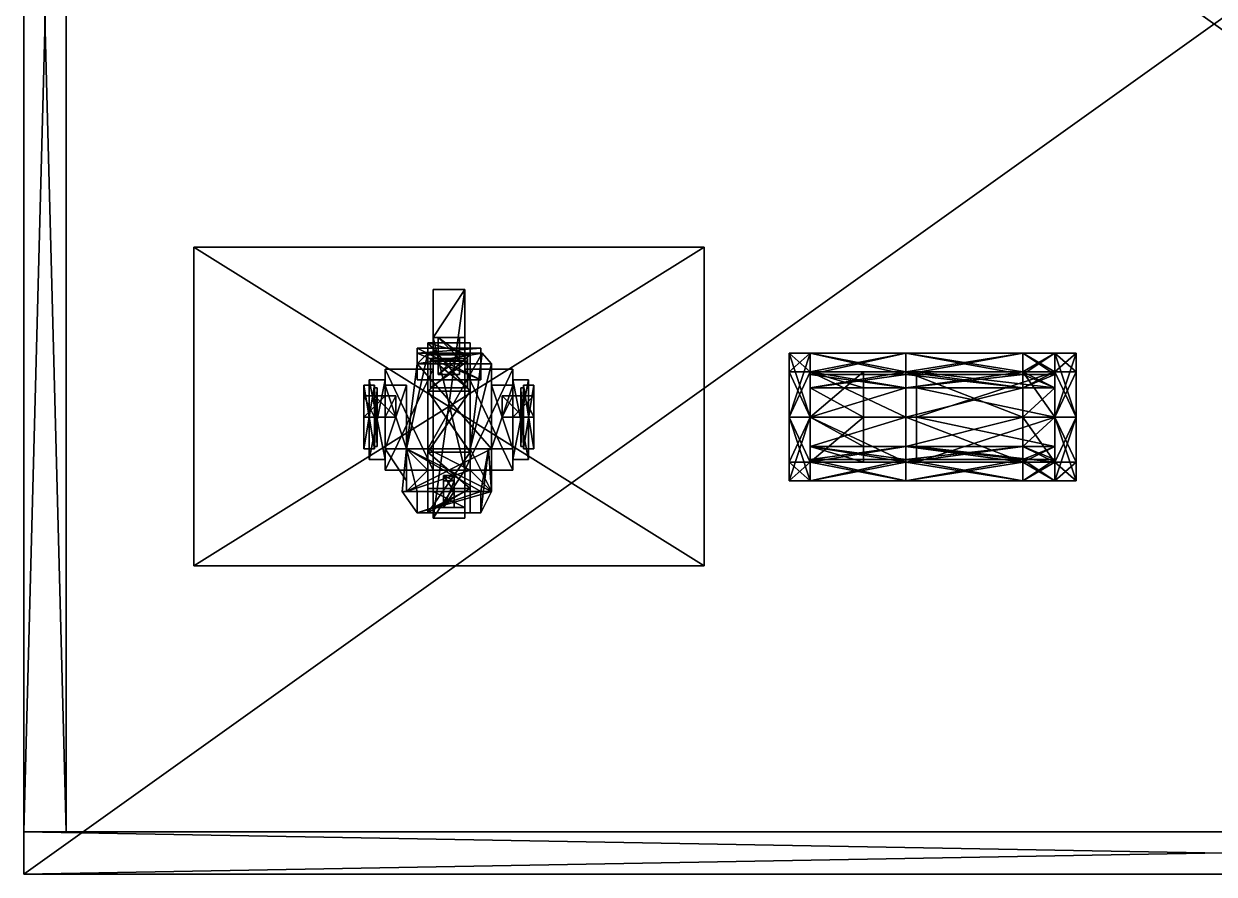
# Model space of a CAD drawing. Extents: x -128 to 768, y -256 to 384.
# Drawn here: x -128 to 320, y -256 to 64 of the extents above; entities that cross this region are included whole.
import ezdxf

# ---------------------------------------------------------------- set-up
doc = ezdxf.new("R2010")
doc.units = 0

msp = doc.modelspace()

# ---------------------------------------------------------------- meshes
at = {"layer": 'OBJECT000', "color": 50}
mesh = msp.add_polyface(dxfattribs=at)
corners = [(16, -96, 40), (20, -64, 32), (48, -64, 32), (48, -96, 40), (24, -60, 24), (24, -96, 24), (40, -96, 24), (44.5, -60, 24)]
mesh.append_faces([[corners[k] for k in face] for face in [(1, 3, 0), (5, 7, 4), (4, 0, 5), (2, 6, 3), (7, 1, 4), (5, 3, 6)]], dxfattribs={"vtx0": -1})
mesh.append_faces([[corners[k] for k in face] for face in [(1, 2, 3), (5, 6, 7), (4, 1, 0), (2, 7, 6), (7, 2, 1), (5, 0, 3)]], dxfattribs={"vtx2": -1})
at = {"layer": 'OBJECT001', "color": 50}
mesh = msp.add_polyface(dxfattribs=at)
corners = [(46.857162, -96, 40), (44, -112, 68), (20, -112, 68), (16, -96, 40), (14.400541, -112, 40), (20, -120, 72), (44, -120, 72), (48, -112, 40)]
mesh.append_faces([[corners[k] for k in face] for face in [(1, 3, 0), (5, 7, 4), (2, 4, 3), (0, 6, 1), (3, 7, 0), (5, 1, 6)]], dxfattribs={"vtx0": -1})
mesh.append_faces([[corners[k] for k in face] for face in [(1, 2, 3), (5, 6, 7), (2, 5, 4), (0, 7, 6), (3, 4, 7), (5, 2, 1)]], dxfattribs={"vtx2": -1})
at = {"layer": 'OBJECT002', "color": 50}
mesh = msp.add_polyface(dxfattribs=at)
corners = [(16, -96, 40), (24, -96, 24), (40, -96, 24), (48, -96, 40), (48, -112, 40), (40, -104, 24), (24, -104, 24), (16, -112, 40)]
mesh.append_faces([[corners[k] for k in face] for face in [(1, 3, 0), (5, 7, 4), (6, 0, 7), (2, 4, 3), (1, 5, 2), (7, 3, 4)]], dxfattribs={"vtx0": -1})
mesh.append_faces([[corners[k] for k in face] for face in [(1, 2, 3), (5, 6, 7), (6, 1, 0), (2, 5, 4), (1, 6, 5), (7, 0, 3)]], dxfattribs={"vtx2": -1})
at = {"layer": 'OBJECT003', "color": 50}
mesh = msp.add_polyface(dxfattribs=at)
corners = [(8, -96, 44), (8, -72, 44), (16, -72, 44), (16, -96, 44), (8, -72, 40), (8, -96, 40), (16, -96, 40), (16, -72, 40)]
mesh.append_faces([[corners[k] for k in face] for face in [(1, 3, 0), (5, 7, 4), (4, 0, 5), (6, 2, 7), (7, 1, 4), (5, 3, 6)]], dxfattribs={"vtx0": -1})
mesh.append_faces([[corners[k] for k in face] for face in [(1, 2, 3), (5, 6, 7), (4, 1, 0), (6, 3, 2), (7, 2, 1), (5, 0, 3)]], dxfattribs={"vtx2": -1})
at = {"layer": 'OBJECT004', "color": 50}
mesh = msp.add_polyface(dxfattribs=at)
corners = [(48, -96, 44), (48, -72, 44), (56, -72, 44), (56, -96, 44), (48, -72, 40), (48, -96, 40), (56, -96, 40), (56, -72, 40)]
mesh.append_faces([[corners[k] for k in face] for face in [(1, 3, 0), (5, 7, 4), (4, 0, 5), (6, 2, 7), (7, 1, 4), (5, 3, 6)]], dxfattribs={"vtx0": -1})
mesh.append_faces([[corners[k] for k in face] for face in [(1, 2, 3), (5, 6, 7), (4, 1, 0), (6, 3, 2), (7, 2, 1), (5, 0, 3)]], dxfattribs={"vtx2": -1})
at = {"layer": 'OBJECT005', "color": 50}
mesh = msp.add_polyface(dxfattribs=at)
corners = [(16, -108, 44), (8, -96, 44), (16, -96, 44), (8, -96, 40), (16, -108, 40), (16, -96, 40)]
mesh.append_faces([[corners[k] for k in face] for face in [(1, 2, 0), (4, 5, 3)]])
mesh.append_faces([[corners[k] for k in face] for face in [(3, 0, 4), (5, 1, 3), (4, 2, 5)]], dxfattribs={"vtx0": -1})
mesh.append_faces([[corners[k] for k in face] for face in [(3, 1, 0), (5, 2, 1), (4, 0, 2)]], dxfattribs={"vtx2": -1})
at = {"layer": 'OBJECT006', "color": 50}
mesh = msp.add_polyface(dxfattribs=at)
corners = [(60, -84, 52), (60, -76, 52), (64, -76, 52), (64, -84, 52), (52, -76, 44), (52, -84, 44), (56, -84, 44), (56, -76, 44)]
mesh.append_faces([[corners[k] for k in face] for face in [(1, 3, 0), (5, 7, 4), (4, 0, 5), (6, 2, 7), (7, 1, 4), (5, 3, 6)]], dxfattribs={"vtx0": -1})
mesh.append_faces([[corners[k] for k in face] for face in [(1, 2, 3), (5, 6, 7), (4, 1, 0), (6, 3, 2), (7, 2, 1), (5, 0, 3)]], dxfattribs={"vtx2": -1})
at = {"layer": 'OBJECT007', "color": 50}
mesh = msp.add_polyface(dxfattribs=at)
corners = [(0, -84, 52), (0, -76, 52), (4, -76, 52), (4, -84, 52), (8, -76, 44), (8, -84, 44), (12, -84, 44), (12, -76, 44)]
mesh.append_faces([[corners[k] for k in face] for face in [(1, 3, 0), (5, 7, 4), (6, 2, 7), (4, 0, 5), (7, 1, 4), (5, 3, 6)]], dxfattribs={"vtx0": -1})
mesh.append_faces([[corners[k] for k in face] for face in [(1, 2, 3), (5, 6, 7), (6, 3, 2), (4, 1, 0), (7, 2, 1), (5, 0, 3)]], dxfattribs={"vtx2": -1})
at = {"layer": 'OBJECT008', "color": 50}
mesh = msp.add_polyface(dxfattribs=at)
corners = [(60, -96, 72), (60, -72, 72), (64, -72, 72), (64, -96, 72), (60, -72, 52), (60, -96, 52), (64, -96, 52), (64, -72, 52)]
mesh.append_faces([[corners[k] for k in face] for face in [(1, 3, 0), (5, 7, 4), (4, 0, 5), (6, 2, 7), (7, 1, 4), (5, 3, 6)]], dxfattribs={"vtx0": -1})
mesh.append_faces([[corners[k] for k in face] for face in [(1, 2, 3), (5, 6, 7), (4, 1, 0), (6, 3, 2), (7, 2, 1), (5, 0, 3)]], dxfattribs={"vtx2": -1})
at = {"layer": 'OBJECT009', "color": 50}
mesh = msp.add_polyface(dxfattribs=at)
corners = [(0, -96, 72), (0, -72, 72), (4, -72, 72), (4, -96, 72), (0, -72, 52), (0, -96, 52), (4, -96, 52), (4, -72, 52)]
mesh.append_faces([[corners[k] for k in face] for face in [(1, 3, 0), (5, 7, 4), (4, 0, 5), (6, 2, 7), (7, 1, 4), (5, 3, 6)]], dxfattribs={"vtx0": -1})
mesh.append_faces([[corners[k] for k in face] for face in [(1, 2, 3), (5, 6, 7), (4, 1, 0), (6, 3, 2), (7, 2, 1), (5, 0, 3)]], dxfattribs={"vtx2": -1})
at = {"layer": 'OBJECT010', "color": 50}
mesh = msp.add_polyface(dxfattribs=at)
corners = [(24, -97.142899, 92), (24, -97.142899, 87.200012), (40, -97.142899, 87.200012), (40, -97.142899, 92), (24, -110.856445, 68), (24, -120, 72.800674), (40, -120, 72.800674), (40, -110.856445, 68)]
mesh.append_faces([[corners[k] for k in face] for face in [(1, 3, 0), (5, 7, 4), (4, 0, 5), (2, 6, 3), (7, 1, 4), (5, 3, 6)]], dxfattribs={"vtx0": -1})
mesh.append_faces([[corners[k] for k in face] for face in [(1, 2, 3), (5, 6, 7), (4, 1, 0), (2, 7, 6), (7, 2, 1), (5, 0, 3)]], dxfattribs={"vtx2": -1})
at = {"layer": 'OBJECT011', "color": 50}
mesh = msp.add_polyface(dxfattribs=at)
corners = [(24, -97.142899, 92), (24, -74.285156, 92), (40, -74.285156, 92), (40, -97.142899, 92), (24, -74.285156, 87.199997), (24, -97.142899, 87.199997), (40, -97.142899, 87.199997), (40, -74.285156, 87.199997)]
mesh.append_faces([[corners[k] for k in face] for face in [(1, 3, 0), (5, 7, 4), (4, 0, 5), (6, 2, 7), (7, 1, 4), (5, 3, 6)]], dxfattribs={"vtx0": -1})
mesh.append_faces([[corners[k] for k in face] for face in [(1, 2, 3), (5, 6, 7), (4, 1, 0), (6, 3, 2), (7, 2, 1), (5, 0, 3)]], dxfattribs={"vtx2": -1})
at = {"layer": 'OBJECT012', "color": 50}
mesh = msp.add_polyface(dxfattribs=at)
corners = [(24, -74.285698, 92), (24, -56, 87.199944), (40, -56, 87.199944), (40, -74.285698, 92), (24, -60.571301, 82.400101), (24, -74.285698, 87.200127), (40, -74.285698, 87.200127), (40, -60.571301, 82.400101)]
mesh.append_faces([[corners[k] for k in face] for face in [(1, 3, 0), (5, 7, 4), (0, 4, 1), (6, 2, 7), (7, 1, 4), (5, 3, 6)]], dxfattribs={"vtx0": -1})
mesh.append_faces([[corners[k] for k in face] for face in [(1, 2, 3), (5, 6, 7), (0, 5, 4), (6, 3, 2), (7, 2, 1), (5, 0, 3)]], dxfattribs={"vtx2": -1})
at = {"layer": 'OBJECT013', "color": 50}
mesh = msp.add_polyface(dxfattribs=at)
corners = [(4, -95, 71), (4, -73, 71), (5, -73, 71), (5, -95, 71), (4, -73, 53), (4, -95, 53), (5, -95, 53), (5, -73, 53)]
mesh.append_faces([[corners[k] for k in face] for face in [(1, 3, 0), (5, 7, 4), (4, 0, 5), (6, 2, 7), (7, 1, 4), (5, 3, 6)]], dxfattribs={"vtx0": -1})
mesh.append_faces([[corners[k] for k in face] for face in [(1, 2, 3), (5, 6, 7), (4, 1, 0), (6, 3, 2), (7, 2, 1), (5, 0, 3)]], dxfattribs={"vtx2": -1})
at = {"layer": 'OBJECT014', "color": 50}
mesh = msp.add_polyface(dxfattribs=at)
corners = [(59, -95, 71), (59, -73, 71), (60, -73, 71), (60, -95, 71), (59, -73, 53), (59, -95, 53), (60, -95, 53), (60, -73, 53)]
mesh.append_faces([[corners[k] for k in face] for face in [(1, 3, 0), (5, 7, 4), (4, 0, 5), (6, 2, 7), (7, 1, 4), (5, 3, 6)]], dxfattribs={"vtx0": -1})
mesh.append_faces([[corners[k] for k in face] for face in [(1, 2, 3), (5, 6, 7), (4, 1, 0), (6, 3, 2), (7, 2, 1), (5, 0, 3)]], dxfattribs={"vtx2": -1})
at = {"layer": 'OBJECT015', "color": 50}
mesh = msp.add_polyface(dxfattribs=at)
corners = [(25, -73, 87), (25, -62, 83), (39, -62, 83), (39, -73, 87), (25, -63, 82), (25, -73, 86), (39, -73, 86), (39, -63, 82)]
mesh.append_faces([[corners[k] for k in face] for face in [(1, 3, 0), (5, 7, 4), (0, 4, 1), (6, 2, 7), (7, 1, 4), (5, 3, 6)]], dxfattribs={"vtx0": -1})
mesh.append_faces([[corners[k] for k in face] for face in [(1, 2, 3), (5, 6, 7), (0, 5, 4), (6, 3, 2), (7, 2, 1), (5, 0, 3)]], dxfattribs={"vtx2": -1})
at = {"layer": 'OBJECT016', "color": 50}
mesh = msp.add_polyface(dxfattribs=at)
corners = [(26, -104, 24), (26, -54, 24), (38, -54, 24), (38, -104, 24), (26, -36, 8), (26, -122, 8), (38, -122, 8), (38, -36, 8)]
mesh.append_faces([[corners[k] for k in face] for face in [(1, 3, 0), (5, 7, 4), (4, 0, 5), (6, 2, 7), (1, 7, 2), (5, 3, 6)]], dxfattribs={"vtx0": -1})
mesh.append_faces([[corners[k] for k in face] for face in [(1, 2, 3), (5, 6, 7), (4, 1, 0), (6, 3, 2), (1, 4, 7), (5, 0, 3)]], dxfattribs={"vtx2": -1})
at = {"layer": 'OBJECT017', "color": 50}
mesh = msp.add_polyface(dxfattribs=at)
corners = [(38, -104, 20), (38, -66, 20), (56, -66, 12), (56, -104, 12), (38, -66, 8), (38, -104, 8), (56, -104, 8), (56, -66, 8)]
mesh.append_faces([[corners[k] for k in face] for face in [(1, 3, 0), (5, 7, 4), (4, 0, 5), (6, 2, 7), (7, 1, 4), (3, 5, 0)]], dxfattribs={"vtx0": -1})
mesh.append_faces([[corners[k] for k in face] for face in [(1, 2, 3), (5, 6, 7), (4, 1, 0), (6, 3, 2), (7, 2, 1), (3, 6, 5)]], dxfattribs={"vtx2": -1})
at = {"layer": 'OBJECT018', "color": 50}
mesh = msp.add_polyface(dxfattribs=at)
corners = [(8, -104, 12), (8, -66, 12), (26, -66, 20), (26, -104, 20), (8, -66, 8), (8, -104, 8), (26, -104, 8), (26, -66, 8)]
mesh.append_faces([[corners[k] for k in face] for face in [(1, 3, 0), (5, 7, 4), (6, 2, 7), (4, 0, 5), (1, 7, 2), (5, 3, 6)]], dxfattribs={"vtx0": -1})
mesh.append_faces([[corners[k] for k in face] for face in [(1, 2, 3), (5, 6, 7), (6, 3, 2), (4, 1, 0), (1, 4, 7), (5, 0, 3)]], dxfattribs={"vtx2": -1})
at = {"layer": 'OBJECT019', "color": 50}
mesh = msp.add_polyface(dxfattribs=at)
corners = [(26, -118, 24), (26, -112, 22), (38, -112, 22), (38, -118, 24), (26, -112, 16), (26, -118, 12), (38, -118, 12), (38, -112, 16)]
mesh.append_faces([[corners[k] for k in face] for face in [(1, 3, 0), (5, 7, 4), (4, 0, 5), (2, 6, 3), (7, 1, 4), (5, 3, 6)]], dxfattribs={"vtx0": -1})
mesh.append_faces([[corners[k] for k in face] for face in [(1, 2, 3), (5, 6, 7), (4, 1, 0), (2, 7, 6), (7, 2, 1), (5, 0, 3)]], dxfattribs={"vtx2": -1})
at = {"layer": 'OBJECT020', "color": 50}
mesh = msp.add_polyface(dxfattribs=at)
corners = [(30, -108, 32), (30, -106, 30), (34, -106, 30), (34, -108, 32), (30, -112, 22), (30, -118, 24), (34, -118, 24), (34, -112, 22)]
mesh.append_faces([[corners[k] for k in face] for face in [(1, 3, 0), (5, 7, 4), (4, 0, 5), (2, 6, 3), (7, 1, 4), (5, 3, 6)]], dxfattribs={"vtx0": -1})
mesh.append_faces([[corners[k] for k in face] for face in [(1, 2, 3), (5, 6, 7), (4, 1, 0), (2, 7, 6), (7, 2, 1), (5, 0, 3)]], dxfattribs={"vtx2": -1})
at = {"layer": 'OBJECT021', "color": 50}
mesh = msp.add_polyface(dxfattribs=at)
corners = [(56, -100, 10), (56, -70, 10), (62, -70, 10), (62, -100, 10), (56, -70, 8), (56, -100, 8), (62, -100, 8), (62, -70, 8)]
mesh.append_faces([[corners[k] for k in face] for face in [(1, 3, 0), (5, 7, 4), (4, 0, 5), (6, 2, 7), (7, 1, 4), (5, 3, 6)]], dxfattribs={"vtx0": -1})
mesh.append_faces([[corners[k] for k in face] for face in [(1, 2, 3), (5, 6, 7), (4, 1, 0), (6, 3, 2), (7, 2, 1), (5, 0, 3)]], dxfattribs={"vtx2": -1})
at = {"layer": 'OBJECT022', "color": 50}
mesh = msp.add_polyface(dxfattribs=at)
corners = [(2, -100, 10), (2, -70, 10), (8, -70, 10), (8, -100, 10), (2, -70, 8), (2, -100, 8), (8, -100, 8), (8, -70, 8)]
mesh.append_faces([[corners[k] for k in face] for face in [(1, 3, 0), (5, 7, 4), (4, 0, 5), (6, 2, 7), (7, 1, 4), (5, 3, 6)]], dxfattribs={"vtx0": -1})
mesh.append_faces([[corners[k] for k in face] for face in [(1, 2, 3), (5, 6, 7), (4, 1, 0), (6, 3, 2), (7, 2, 1), (5, 0, 3)]], dxfattribs={"vtx2": -1})
at = {"layer": 'OBJECT023', "color": 50}
mesh = msp.add_polyface(dxfattribs=at)
corners = [(36, -68, 40), (36, -60, 24), (28, -60, 24), (28, -68, 40), (28, -62, 40), (28, -54, 24), (36, -54, 24), (36, -62, 40)]
mesh.append_faces([[corners[k] for k in face] for face in [(1, 3, 0), (5, 7, 4), (2, 4, 3), (6, 0, 7), (3, 7, 0), (5, 1, 6)]], dxfattribs={"vtx0": -1})
mesh.append_faces([[corners[k] for k in face] for face in [(1, 2, 3), (5, 6, 7), (2, 5, 4), (6, 1, 0), (3, 4, 7), (5, 2, 1)]], dxfattribs={"vtx2": -1})
at = {"layer": 'OBJECT024', "color": 50}
mesh = msp.add_polyface(dxfattribs=at)
corners = [(20, -70, 40), (20, -60, 52), (44, -60, 52), (44, -70, 40), (44, -58, 40), (44, -58, 52), (20, -58, 52), (20, -58, 40)]
mesh.append_faces([[corners[k] for k in face] for face in [(1, 3, 0), (5, 7, 4), (0, 6, 1), (2, 4, 3), (1, 5, 2), (7, 3, 4)]], dxfattribs={"vtx0": -1})
mesh.append_faces([[corners[k] for k in face] for face in [(1, 2, 3), (5, 6, 7), (0, 7, 6), (2, 5, 4), (1, 6, 5), (7, 0, 3)]], dxfattribs={"vtx2": -1})
at = {"layer": 'OBJECT025', "color": 50}
mesh = msp.add_polyface(dxfattribs=at)
corners = [(-64, -140, 8), (-64, -20, 8), (128, -20, 8), (128, -140, 8), (-64, -20, 4), (-64, -140, 4), (128, -140, 4), (128, -20, 4)]
mesh.append_faces([[corners[k] for k in face] for face in [(1, 3, 0), (5, 7, 4), (4, 0, 5), (6, 2, 7), (7, 1, 4), (5, 3, 6)]], dxfattribs={"vtx0": -1})
mesh.append_faces([[corners[k] for k in face] for face in [(1, 2, 3), (5, 6, 7), (4, 1, 0), (6, 3, 2), (7, 2, 1), (5, 0, 3)]], dxfattribs={"vtx2": -1})
at = {"layer": 'OBJECT026', "color": 50}
mesh = msp.add_polyface(dxfattribs=at)
corners = [(-128, -256, 4), (-128, 384, 4), (768, 384, 4), (768, -256, 4), (-128, 384, -8), (-128, -256, -8), (768, -256, -8), (768, 384, -8)]
mesh.append_faces([[corners[k] for k in face] for face in [(1, 3, 0), (5, 7, 4), (4, 0, 5), (6, 2, 7), (7, 1, 4), (5, 3, 6)]], dxfattribs={"vtx0": -1})
mesh.append_faces([[corners[k] for k in face] for face in [(1, 2, 3), (5, 6, 7), (4, 1, 0), (6, 3, 2), (7, 2, 1), (5, 0, 3)]], dxfattribs={"vtx2": -1})
at = {"layer": 'OBJECT027', "color": 50}
mesh = msp.add_polyface(dxfattribs=at)
corners = [(-128, -256, 220), (-128, -240, 220), (768, -240, 220), (768, -256, 220), (-128, -240, 4), (-128, -256, 4), (768, -256, 4), (768, -240, 4)]
mesh.append_faces([[corners[k] for k in face] for face in [(1, 3, 0), (5, 7, 4), (4, 0, 5), (6, 2, 7), (7, 1, 4), (5, 3, 6)]], dxfattribs={"vtx0": -1})
mesh.append_faces([[corners[k] for k in face] for face in [(1, 2, 3), (5, 6, 7), (4, 1, 0), (6, 3, 2), (7, 2, 1), (5, 0, 3)]], dxfattribs={"vtx2": -1})
at = {"layer": 'OBJECT030', "color": 50}
mesh = msp.add_polyface(dxfattribs=at)
corners = [(-128, -240, 220), (-128, 368, 220), (-112, 368, 220), (-112, -240, 220), (-128, 368, 4), (-128, -240, 4), (-112, -240, 4), (-112, 368, 4)]
mesh.append_faces([[corners[k] for k in face] for face in [(1, 3, 0), (5, 7, 4), (4, 0, 5), (6, 2, 7), (7, 1, 4), (5, 3, 6)]], dxfattribs={"vtx0": -1})
mesh.append_faces([[corners[k] for k in face] for face in [(1, 2, 3), (5, 6, 7), (4, 1, 0), (6, 3, 2), (7, 2, 1), (5, 0, 3)]], dxfattribs={"vtx2": -1})
at = {"layer": 'OBJECT031', "color": 50}
mesh = msp.add_polyface(dxfattribs=at)
corners = [(-128, -256, 232), (-128, 384, 232), (768, 384, 232), (768, -256, 232), (-128, 384, 220), (-128, -256, 220), (768, -256, 220), (768, 384, 220)]
mesh.append_faces([[corners[k] for k in face] for face in [(1, 3, 0), (5, 7, 4), (4, 0, 5), (6, 2, 7), (7, 1, 4), (5, 3, 6)]], dxfattribs={"vtx0": -1})
mesh.append_faces([[corners[k] for k in face] for face in [(1, 2, 3), (5, 6, 7), (4, 1, 0), (6, 3, 2), (7, 2, 1), (5, 0, 3)]], dxfattribs={"vtx2": -1})
at = {"layer": 'OBJECT148', "color": 50}
mesh = msp.add_polyface(dxfattribs=at)
corners = [(204, -95, 49), (204, -101, 54), (168, -101, 54), (168, -95, 49), (204, -108, 40), (204, -100, 40), (168, -100, 40), (168, -108, 40)]
mesh.append_faces([[corners[k] for k in face] for face in [(1, 3, 0), (5, 7, 4), (7, 3, 2), (1, 5, 4), (6, 0, 3), (2, 4, 7)]], dxfattribs={"vtx0": -1})
mesh.append_faces([[corners[k] for k in face] for face in [(1, 2, 3), (5, 6, 7), (7, 6, 3), (1, 0, 5), (6, 5, 0), (2, 1, 4)]], dxfattribs={"vtx2": -1})
at = {"layer": 'OBJECT149', "color": 50}
mesh = msp.add_polyface(dxfattribs=at)
corners = [(168, -95, 31), (168, -101, 26), (204, -101, 26), (204, -95, 31), (168, -108, 40), (168, -100, 40), (204, -100, 40), (204, -108, 40)]
mesh.append_faces([[corners[k] for k in face] for face in [(1, 3, 0), (5, 7, 4), (5, 1, 0), (3, 7, 6), (6, 0, 3), (2, 4, 7)]], dxfattribs={"vtx0": -1})
mesh.append_faces([[corners[k] for k in face] for face in [(1, 2, 3), (5, 6, 7), (5, 4, 1), (3, 2, 7), (6, 5, 0), (2, 1, 4)]], dxfattribs={"vtx2": -1})
at = {"layer": 'OBJECT150', "color": 50}
mesh = msp.add_polyface(dxfattribs=at)
corners = [(168, -73, 49), (168, -67, 54), (204, -67, 54), (204, -73, 49), (168, -60, 40), (168, -68, 40), (204, -68, 40), (204, -60, 40)]
mesh.append_faces([[corners[k] for k in face] for face in [(1, 3, 0), (5, 7, 4), (5, 1, 0), (3, 7, 6), (6, 0, 3), (2, 4, 7)]], dxfattribs={"vtx0": -1})
mesh.append_faces([[corners[k] for k in face] for face in [(1, 2, 3), (5, 6, 7), (5, 4, 1), (3, 2, 7), (6, 5, 0), (2, 1, 4)]], dxfattribs={"vtx2": -1})
at = {"layer": 'OBJECT151', "color": 50}
mesh = msp.add_polyface(dxfattribs=at)
corners = [(204, -73, 31), (204, -67, 26), (168, -67, 26), (168, -73, 31), (204, -60, 40), (204, -68, 40), (168, -68, 40), (168, -60, 40)]
mesh.append_faces([[corners[k] for k in face] for face in [(1, 3, 0), (5, 7, 4), (7, 3, 2), (1, 5, 4), (6, 0, 3), (2, 4, 7)]], dxfattribs={"vtx0": -1})
mesh.append_faces([[corners[k] for k in face] for face in [(1, 2, 3), (5, 6, 7), (7, 6, 3), (1, 0, 5), (6, 5, 0), (2, 1, 4)]], dxfattribs={"vtx2": -1})
at = {"layer": 'OBJECT152', "color": 50}
mesh = msp.add_polyface(dxfattribs=at)
corners = [(168, -101, 54), (188, -101, 54), (188, -95, 49), (168, -95, 49), (168, -84, 52), (188, -84, 52), (188, -84, 60), (168, -84, 60)]
mesh.append_faces([[corners[k] for k in face] for face in [(1, 3, 0), (5, 7, 4), (7, 3, 4), (1, 5, 2), (4, 2, 5), (0, 6, 1)]], dxfattribs={"vtx0": -1})
mesh.append_faces([[corners[k] for k in face] for face in [(1, 2, 3), (5, 6, 7), (7, 0, 3), (1, 6, 5), (4, 3, 2), (0, 7, 6)]], dxfattribs={"vtx2": -1})
at = {"layer": 'OBJECT153', "color": 50}
mesh = msp.add_polyface(dxfattribs=at)
corners = [(188, -67, 54), (168, -67, 54), (168, -73, 49), (188, -73, 49), (188, -84, 52), (168, -84, 52), (168, -84, 60), (188, -84, 60)]
mesh.append_faces([[corners[k] for k in face] for face in [(1, 3, 0), (5, 7, 4), (5, 1, 6), (3, 7, 0), (4, 2, 5), (0, 6, 1)]], dxfattribs={"vtx0": -1})
mesh.append_faces([[corners[k] for k in face] for face in [(1, 2, 3), (5, 6, 7), (5, 2, 1), (3, 4, 7), (4, 3, 2), (0, 7, 6)]], dxfattribs={"vtx2": -1})
at = {"layer": 'OBJECT154', "color": 50}
mesh = msp.add_polyface(dxfattribs=at)
corners = [(204, -73, 31), (168, -73, 31), (168, -67, 26), (204, -67, 26), (204, -84, 20), (168, -84, 20), (168, -84, 28), (204, -84, 28)]
mesh.append_faces([[corners[k] for k in face] for face in [(1, 3, 0), (5, 7, 4), (1, 5, 2), (7, 3, 4), (0, 6, 1), (4, 2, 5)]], dxfattribs={"vtx0": -1})
mesh.append_faces([[corners[k] for k in face] for face in [(1, 2, 3), (5, 6, 7), (1, 6, 5), (7, 0, 3), (0, 7, 6), (4, 3, 2)]], dxfattribs={"vtx2": -1})
at = {"layer": 'OBJECT155', "color": 50}
mesh = msp.add_polyface(dxfattribs=at)
corners = [(168, -95, 31), (204, -95, 31), (204, -101, 26), (168, -101, 26), (168, -84, 20), (204, -84, 20), (204, -84, 28), (168, -84, 28)]
mesh.append_faces([[corners[k] for k in face] for face in [(1, 3, 0), (5, 7, 4), (3, 7, 0), (5, 1, 6), (0, 6, 1), (4, 2, 5)]], dxfattribs={"vtx0": -1})
mesh.append_faces([[corners[k] for k in face] for face in [(1, 2, 3), (5, 6, 7), (3, 4, 7), (5, 2, 1), (0, 7, 6), (4, 3, 2)]], dxfattribs={"vtx2": -1})
at = {"layer": 'OBJECT156', "color": 50}
mesh = msp.add_polyface(dxfattribs=at)
corners = [(248, -95, 49), (248, -101, 54), (204, -101, 54), (204, -95, 49), (248, -108, 40), (248, -100, 40), (204, -100, 40), (204, -108, 40)]
mesh.append_faces([[corners[k] for k in face] for face in [(1, 3, 0), (5, 7, 4), (7, 3, 2), (1, 5, 4), (6, 0, 3), (2, 4, 7)]], dxfattribs={"vtx0": -1})
mesh.append_faces([[corners[k] for k in face] for face in [(1, 2, 3), (5, 6, 7), (7, 6, 3), (1, 0, 5), (6, 5, 0), (2, 1, 4)]], dxfattribs={"vtx2": -1})
at = {"layer": 'OBJECT157', "color": 50}
mesh = msp.add_polyface(dxfattribs=at)
corners = [(204, -73, 49), (204, -67, 54), (248, -67, 54), (248, -73, 49), (204, -60, 40), (204, -68, 40), (248, -68, 40), (248, -60, 40)]
mesh.append_faces([[corners[k] for k in face] for face in [(1, 3, 0), (5, 7, 4), (5, 1, 0), (3, 7, 6), (6, 0, 3), (2, 4, 7)]], dxfattribs={"vtx0": -1})
mesh.append_faces([[corners[k] for k in face] for face in [(1, 2, 3), (5, 6, 7), (5, 4, 1), (3, 2, 7), (6, 5, 0), (2, 1, 4)]], dxfattribs={"vtx2": -1})
at = {"layer": 'OBJECT158', "color": 50}
mesh = msp.add_polyface(dxfattribs=at)
corners = [(248, -73, 31), (248, -67, 26), (204, -67, 26), (204, -73, 31), (248, -60, 40), (248, -68, 40), (204, -68, 40), (204, -60, 40)]
mesh.append_faces([[corners[k] for k in face] for face in [(1, 3, 0), (5, 7, 4), (7, 3, 2), (1, 5, 4), (6, 0, 3), (2, 4, 7)]], dxfattribs={"vtx0": -1})
mesh.append_faces([[corners[k] for k in face] for face in [(1, 2, 3), (5, 6, 7), (7, 6, 3), (1, 0, 5), (6, 5, 0), (2, 1, 4)]], dxfattribs={"vtx2": -1})
at = {"layer": 'OBJECT159', "color": 50}
mesh = msp.add_polyface(dxfattribs=at)
corners = [(248, -73, 31), (204, -73, 31), (204, -67, 26), (248, -67, 26), (248, -84, 20), (204, -84, 20), (204, -84, 28), (248, -84, 28)]
mesh.append_faces([[corners[k] for k in face] for face in [(1, 3, 0), (5, 7, 4), (1, 5, 2), (7, 3, 4), (0, 6, 1), (4, 2, 5)]], dxfattribs={"vtx0": -1})
mesh.append_faces([[corners[k] for k in face] for face in [(1, 2, 3), (5, 6, 7), (1, 6, 5), (7, 0, 3), (0, 7, 6), (4, 3, 2)]], dxfattribs={"vtx2": -1})
at = {"layer": 'OBJECT160', "color": 50}
mesh = msp.add_polyface(dxfattribs=at)
corners = [(204, -95, 31), (248, -95, 31), (248, -101, 26), (204, -101, 26), (204, -84, 20), (248, -84, 20), (248, -84, 28), (204, -84, 28)]
mesh.append_faces([[corners[k] for k in face] for face in [(1, 3, 0), (5, 7, 4), (3, 7, 0), (5, 1, 6), (0, 6, 1), (4, 2, 5)]], dxfattribs={"vtx0": -1})
mesh.append_faces([[corners[k] for k in face] for face in [(1, 2, 3), (5, 6, 7), (3, 4, 7), (5, 2, 1), (0, 7, 6), (4, 3, 2)]], dxfattribs={"vtx2": -1})
at = {"layer": 'OBJECT161', "color": 50}
mesh = msp.add_polyface(dxfattribs=at)
corners = [(204, -95, 31), (204, -101, 26), (248, -101, 26), (248, -95, 31), (204, -108, 40), (204, -100, 40), (248, -100, 40), (248, -108, 40)]
mesh.append_faces([[corners[k] for k in face] for face in [(1, 3, 0), (5, 7, 4), (5, 1, 0), (3, 7, 6), (6, 0, 3), (2, 4, 7)]], dxfattribs={"vtx0": -1})
mesh.append_faces([[corners[k] for k in face] for face in [(1, 2, 3), (5, 6, 7), (5, 4, 1), (3, 2, 7), (6, 5, 0), (2, 1, 4)]], dxfattribs={"vtx2": -1})
at = {"layer": 'OBJECT162', "color": 50}
mesh = msp.add_polyface(dxfattribs=at)
corners = [(260, -95, 49), (260, -101, 54), (248, -101, 54), (248, -95, 49), (260, -108, 40), (260, -100, 40), (248, -100, 40), (248, -108, 40)]
mesh.append_faces([[corners[k] for k in face] for face in [(1, 3, 0), (5, 7, 4), (7, 3, 2), (1, 5, 4), (6, 0, 3), (2, 4, 7)]], dxfattribs={"vtx0": -1})
mesh.append_faces([[corners[k] for k in face] for face in [(1, 2, 3), (5, 6, 7), (7, 6, 3), (1, 0, 5), (6, 5, 0), (2, 1, 4)]], dxfattribs={"vtx2": -1})
at = {"layer": 'OBJECT163', "color": 50}
mesh = msp.add_polyface(dxfattribs=at)
corners = [(208, -101, 54), (260, -101, 54), (260, -95, 49), (208, -95, 49), (208, -84, 52), (260, -84, 52), (260, -84, 60), (208, -84, 60)]
mesh.append_faces([[corners[k] for k in face] for face in [(1, 3, 0), (5, 7, 4), (7, 3, 4), (1, 5, 2), (4, 2, 5), (0, 6, 1)]], dxfattribs={"vtx0": -1})
mesh.append_faces([[corners[k] for k in face] for face in [(1, 2, 3), (5, 6, 7), (7, 0, 3), (1, 6, 5), (4, 3, 2), (0, 7, 6)]], dxfattribs={"vtx2": -1})
at = {"layer": 'OBJECT164', "color": 50}
mesh = msp.add_polyface(dxfattribs=at)
corners = [(260, -67, 54), (208, -67, 54), (208, -73, 49), (260, -73, 49), (260, -84, 52), (208, -84, 52), (208, -84, 60), (260, -84, 60)]
mesh.append_faces([[corners[k] for k in face] for face in [(1, 3, 0), (5, 7, 4), (5, 1, 6), (3, 7, 0), (4, 2, 5), (0, 6, 1)]], dxfattribs={"vtx0": -1})
mesh.append_faces([[corners[k] for k in face] for face in [(1, 2, 3), (5, 6, 7), (5, 2, 1), (3, 4, 7), (4, 3, 2), (0, 7, 6)]], dxfattribs={"vtx2": -1})
at = {"layer": 'OBJECT165', "color": 50}
mesh = msp.add_polyface(dxfattribs=at)
corners = [(248, -73, 49), (248, -67, 54), (260, -67, 54), (260, -73, 49), (248, -60, 40), (248, -68, 40), (260, -68, 40), (260, -60, 40)]
mesh.append_faces([[corners[k] for k in face] for face in [(1, 3, 0), (5, 7, 4), (5, 1, 0), (3, 7, 6), (6, 0, 3), (2, 4, 7)]], dxfattribs={"vtx0": -1})
mesh.append_faces([[corners[k] for k in face] for face in [(1, 2, 3), (5, 6, 7), (5, 4, 1), (3, 2, 7), (6, 5, 0), (2, 1, 4)]], dxfattribs={"vtx2": -1})
at = {"layer": 'OBJECT166', "color": 50}
mesh = msp.add_polyface(dxfattribs=at)
corners = [(260, -73, 31), (260, -67, 26), (248, -67, 26), (248, -73, 31), (260, -60, 40), (260, -68, 40), (248, -68, 40), (248, -60, 40)]
mesh.append_faces([[corners[k] for k in face] for face in [(1, 3, 0), (5, 7, 4), (7, 3, 2), (1, 5, 4), (6, 0, 3), (2, 4, 7)]], dxfattribs={"vtx0": -1})
mesh.append_faces([[corners[k] for k in face] for face in [(1, 2, 3), (5, 6, 7), (7, 6, 3), (1, 0, 5), (6, 5, 0), (2, 1, 4)]], dxfattribs={"vtx2": -1})
at = {"layer": 'OBJECT167', "color": 50}
mesh = msp.add_polyface(dxfattribs=at)
corners = [(260, -73, 31), (248, -73, 31), (248, -67, 26), (260, -67, 26), (260, -84, 20), (248, -84, 20), (248, -84, 28), (260, -84, 28)]
mesh.append_faces([[corners[k] for k in face] for face in [(1, 3, 0), (5, 7, 4), (1, 5, 2), (7, 3, 4), (0, 6, 1), (4, 2, 5)]], dxfattribs={"vtx0": -1})
mesh.append_faces([[corners[k] for k in face] for face in [(1, 2, 3), (5, 6, 7), (1, 6, 5), (7, 0, 3), (0, 7, 6), (4, 3, 2)]], dxfattribs={"vtx2": -1})
at = {"layer": 'OBJECT168', "color": 50}
mesh = msp.add_polyface(dxfattribs=at)
corners = [(248, -95, 31), (260, -95, 31), (260, -101, 26), (248, -101, 26), (248, -84, 20), (260, -84, 20), (260, -84, 28), (248, -84, 28)]
mesh.append_faces([[corners[k] for k in face] for face in [(1, 3, 0), (5, 7, 4), (3, 7, 0), (5, 1, 6), (0, 6, 1), (4, 2, 5)]], dxfattribs={"vtx0": -1})
mesh.append_faces([[corners[k] for k in face] for face in [(1, 2, 3), (5, 6, 7), (3, 4, 7), (5, 2, 1), (0, 7, 6), (4, 3, 2)]], dxfattribs={"vtx2": -1})
at = {"layer": 'OBJECT169', "color": 50}
mesh = msp.add_polyface(dxfattribs=at)
corners = [(248, -95, 31), (248, -101, 26), (260, -101, 26), (260, -95, 31), (248, -108, 40), (248, -100, 40), (260, -100, 40), (260, -108, 40)]
mesh.append_faces([[corners[k] for k in face] for face in [(1, 3, 0), (5, 7, 4), (5, 1, 0), (3, 7, 6), (6, 0, 3), (2, 4, 7)]], dxfattribs={"vtx0": -1})
mesh.append_faces([[corners[k] for k in face] for face in [(1, 2, 3), (5, 6, 7), (5, 4, 1), (3, 2, 7), (6, 5, 0), (2, 1, 4)]], dxfattribs={"vtx2": -1})
at = {"layer": 'OBJECT170', "color": 50}
mesh = msp.add_polyface(dxfattribs=at)
corners = [(268, -84, 20), (268, -67, 26), (260, -67, 26), (260, -84, 20), (268, -60, 40), (268, -84, 40), (260, -84, 40), (260, -60, 40)]
mesh.append_faces([[corners[k] for k in face] for face in [(1, 3, 0), (5, 7, 4), (7, 3, 2), (1, 5, 4), (6, 0, 3), (2, 4, 7)]], dxfattribs={"vtx0": -1})
mesh.append_faces([[corners[k] for k in face] for face in [(1, 2, 3), (5, 6, 7), (7, 6, 3), (1, 0, 5), (6, 5, 0), (2, 1, 4)]], dxfattribs={"vtx2": -1})
at = {"layer": 'OBJECT171', "color": 50}
mesh = msp.add_polyface(dxfattribs=at)
corners = [(260, -84, 20), (260, -101, 26), (268, -101, 26), (268, -84, 20), (260, -108, 40), (260, -84, 40), (268, -84, 40), (268, -108, 40)]
mesh.append_faces([[corners[k] for k in face] for face in [(1, 3, 0), (5, 7, 4), (5, 1, 0), (3, 7, 6), (6, 0, 3), (2, 4, 7)]], dxfattribs={"vtx0": -1})
mesh.append_faces([[corners[k] for k in face] for face in [(1, 2, 3), (5, 6, 7), (5, 4, 1), (3, 2, 7), (6, 5, 0), (2, 1, 4)]], dxfattribs={"vtx2": -1})
at = {"layer": 'OBJECT172', "color": 50}
mesh = msp.add_polyface(dxfattribs=at)
corners = [(268, -84, 60), (268, -101, 54), (260, -101, 54), (260, -84, 60), (268, -108, 40), (268, -84, 40), (260, -84, 40), (260, -108, 40)]
mesh.append_faces([[corners[k] for k in face] for face in [(1, 3, 0), (5, 7, 4), (7, 3, 2), (1, 5, 4), (6, 0, 3), (2, 4, 7)]], dxfattribs={"vtx0": -1})
mesh.append_faces([[corners[k] for k in face] for face in [(1, 2, 3), (5, 6, 7), (7, 6, 3), (1, 0, 5), (6, 5, 0), (2, 1, 4)]], dxfattribs={"vtx2": -1})
at = {"layer": 'OBJECT173', "color": 50}
mesh = msp.add_polyface(dxfattribs=at)
corners = [(260, -84, 60), (260, -67, 54), (268, -67, 54), (268, -84, 60), (260, -60, 40), (260, -84, 40), (268, -84, 40), (268, -60, 40)]
mesh.append_faces([[corners[k] for k in face] for face in [(1, 3, 0), (5, 7, 4), (5, 1, 0), (3, 7, 6), (6, 0, 3), (2, 4, 7)]], dxfattribs={"vtx0": -1})
mesh.append_faces([[corners[k] for k in face] for face in [(1, 2, 3), (5, 6, 7), (5, 4, 1), (3, 2, 7), (6, 5, 0), (2, 1, 4)]], dxfattribs={"vtx2": -1})
at = {"layer": 'OBJECT174', "color": 50}
mesh = msp.add_polyface(dxfattribs=at)
corners = [(168, -84, 20), (168, -67, 26), (160, -67, 26), (160, -84, 20), (168, -60, 40), (168, -84, 40), (160, -84, 40), (160, -60, 40)]
mesh.append_faces([[corners[k] for k in face] for face in [(1, 3, 0), (5, 7, 4), (7, 3, 2), (1, 5, 4), (6, 0, 3), (2, 4, 7)]], dxfattribs={"vtx0": -1})
mesh.append_faces([[corners[k] for k in face] for face in [(1, 2, 3), (5, 6, 7), (7, 6, 3), (1, 0, 5), (6, 5, 0), (2, 1, 4)]], dxfattribs={"vtx2": -1})
at = {"layer": 'OBJECT175', "color": 50}
mesh = msp.add_polyface(dxfattribs=at)
corners = [(160, -84, 20), (160, -101, 26), (168, -101, 26), (168, -84, 20), (160, -108, 40), (160, -84, 40), (168, -84, 40), (168, -108, 40)]
mesh.append_faces([[corners[k] for k in face] for face in [(1, 3, 0), (5, 7, 4), (5, 1, 0), (3, 7, 6), (6, 0, 3), (2, 4, 7)]], dxfattribs={"vtx0": -1})
mesh.append_faces([[corners[k] for k in face] for face in [(1, 2, 3), (5, 6, 7), (5, 4, 1), (3, 2, 7), (6, 5, 0), (2, 1, 4)]], dxfattribs={"vtx2": -1})
at = {"layer": 'OBJECT176', "color": 50}
mesh = msp.add_polyface(dxfattribs=at)
corners = [(168, -84, 60), (168, -101, 54), (160, -101, 54), (160, -84, 60), (168, -108, 40), (168, -84, 40), (160, -84, 40), (160, -108, 40)]
mesh.append_faces([[corners[k] for k in face] for face in [(1, 3, 0), (5, 7, 4), (7, 3, 2), (1, 5, 4), (6, 0, 3), (2, 4, 7)]], dxfattribs={"vtx0": -1})
mesh.append_faces([[corners[k] for k in face] for face in [(1, 2, 3), (5, 6, 7), (7, 6, 3), (1, 0, 5), (6, 5, 0), (2, 1, 4)]], dxfattribs={"vtx2": -1})
at = {"layer": 'OBJECT177', "color": 50}
mesh = msp.add_polyface(dxfattribs=at)
corners = [(160, -84, 60), (160, -67, 54), (168, -67, 54), (168, -84, 60), (160, -60, 40), (160, -84, 40), (168, -84, 40), (168, -60, 40)]
mesh.append_faces([[corners[k] for k in face] for face in [(1, 3, 0), (5, 7, 4), (5, 1, 0), (3, 7, 6), (6, 0, 3), (2, 4, 7)]], dxfattribs={"vtx0": -1})
mesh.append_faces([[corners[k] for k in face] for face in [(1, 2, 3), (5, 6, 7), (5, 4, 1), (3, 2, 7), (6, 5, 0), (2, 1, 4)]], dxfattribs={"vtx2": -1})

doc.saveas('drawing.dxf')
